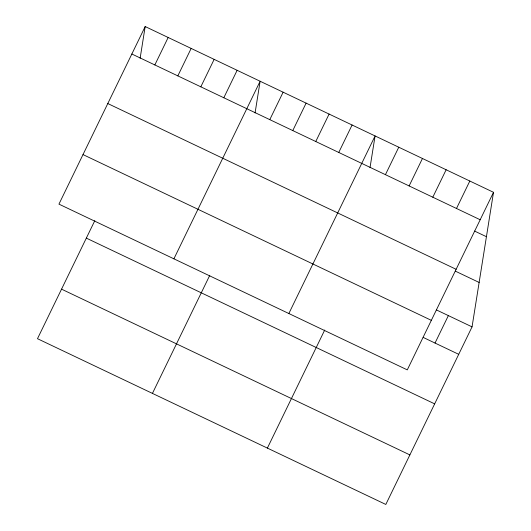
<?xml version="1.0" encoding="UTF-8"?>
<svg xmlns="http://www.w3.org/2000/svg" width="531" height="531" viewBox="0 0 531 531"><rect width="100%" height="100%" fill="white"/><g stroke="black" fill="none" stroke-linecap="round" stroke-linejoin="round"><path stroke-width="0.8" d="M140.124 58.271L145.182 26.55L493.511 192.302L472.052 326.87L385.818 504.45L37.489 338.698L94.823 220.63M255.072 112.97L260.13 81.25L173.902 258.829M370.021 167.663L375.078 135.949L288.851 313.529M145.182 26.55L58.948 204.13L407.284 369.881L493.511 192.302M154.84 64.941L168.168 37.489M177.832 75.887L191.16 48.427M200.818 86.825L214.152 59.366M223.81 97.764L237.138 70.311M269.788 119.641L283.123 92.188M152.437 393.398L209.772 275.323M292.78 130.58L306.108 103.127M315.766 141.518L329.101 114.065M338.758 152.463L352.086 125.004M385.433 174.672L398.768 147.22M267.385 448.098L324.72 330.023M409.122 185.943L422.45 158.49M432.805 197.213L446.14 169.761M456.494 208.484L469.822 181.031M435.028 343.053L448.363 315.6M131.847 54.003L480.183 219.754M474.588 231.071L486.429 236.707M107.793 103.545L456.122 269.297M455.445 271.188L479.135 282.459M436.522 309.965L472.052 326.87M83.009 154.587L431.338 320.339M423.187 337.417L458.718 354.323M86.327 238.114L434.663 403.865M61.543 289.156L409.879 454.908"/></g></svg>
